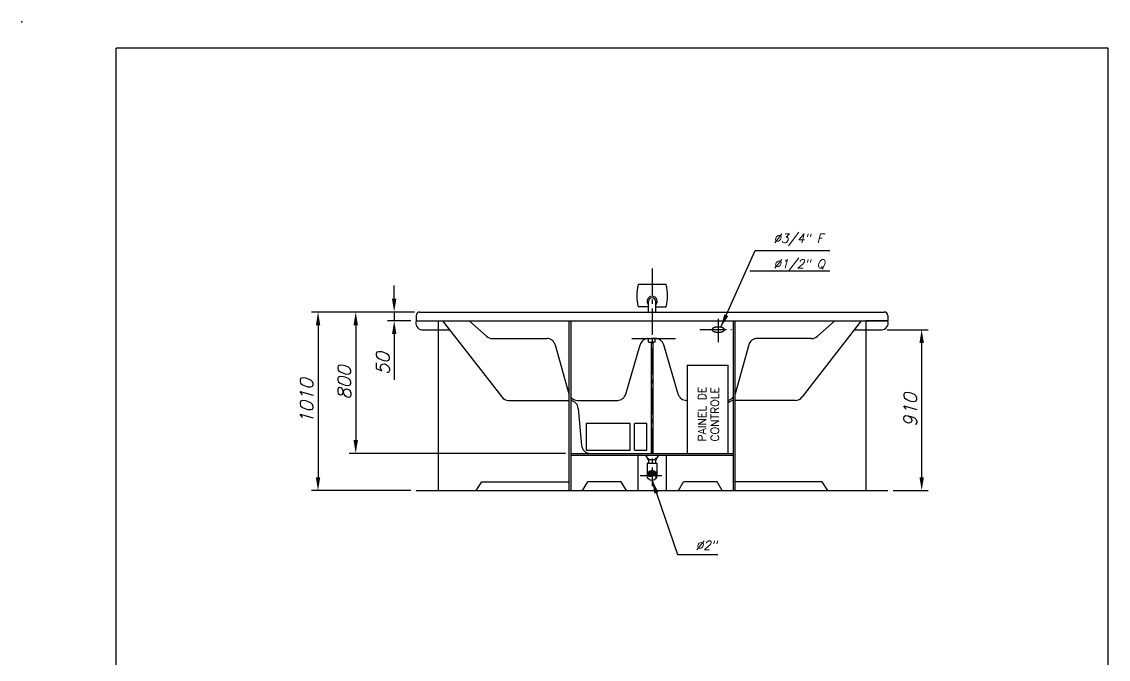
# Model space of a CAD drawing. Extents: x 15445 to 21745, y -5725 to 3185.
# Drawn here: x 15445 to 21595, y -423 to 3185 of the extents above; entities that cross this region are included whole.
import ezdxf

# ---------------------------------------------------------------- set-up
doc = ezdxf.new("R2010")
doc.units = 0
doc.header["$LTSCALE"] = 200
doc.header["$MEASUREMENT"] = 0
doc.linetypes.add('CENTER2', pattern=[1.125, 0.75, -0.125, 0.125, -0.125])
doc.linetypes.add('DASHED', pattern=[0.75, 0.5, -0.25])
doc.layers.get('0').update_dxf_attribs({"linetype": 'CONTINUOUS'})
doc.layers.get('DEFPOINTS').update_dxf_attribs({"linetype": 'CONTINUOUS'})
for name, color, linetype in [('CENTRO', 1, 'CENTER2'), ('ESTREITA', 1, 'CONTINUOUS'), ('LARGA', 7, 'CONTINUOUS'), ('RAHMEN07', 5, 'CONTINUOUS'), ('TRACEJADA', 3, 'DASHED')]:
    doc.layers.add(name, color=color, linetype=linetype)
doc.styles.add('FABIO', font='romans.shx', dxfattribs={"oblique": 15})
doc.styles.add('ROMANS', font='ROMANS.SHX', dxfattribs={"height": 45})
doc.dimstyles.new('FABIO_AGUIAR', dxfattribs={"dimscale": 20, "dimtxt": 2.5, "dimasz": 2.5, "dimexe": 1.25, "dimexo": 1, "dimgap": 0.9, "dimtad": 1, "dimtxsty": 'FABIO', "dimcen": 2.5, "dimclrt": 3, "dimazin": 3, "dimtfac": 1, "dimtmove": 0, "dimatfit": 3, "dimtolj": 1, "dimtzin": 0})

# ---------------------------------------------------------------- blocks, each defined once
blk = doc.blocks.new('*X9')
at = {"color": 0}
for p, q in [((969.8, -146.5), (1021, -146.5)), ((969.8, -147), (1021.1, -147)), ((969.8, -147.5), (1021.3, -147.5)), ((969.8, -148), (1021.5, -148)), ((969.9, -145.5), (1020.6, -145.5)), ((969.9, -146), (1020.8, -146)), ((969.9, -148.5), (1021.6, -148.5)), ((969.9, -149), (1021.8, -149)), ((970, -145), (1020.4, -145)), ((970, -149.5), (1021.9, -149.5)), ((970.1, -144.5), (1020.2, -144.5)), ((970.1, -150), (1022, -150)), ((970.2, -144), (1019.9, -144)), ((970.2, -150.5), (1022.1, -150.5)), ((970.3, -143.5), (1019.7, -143.5)), ((970.3, -151), (1022.2, -151)), ((970.5, -143), (1019.4, -143)), ((970.5, -151.5), (1022.3, -151.5)), ((970.6, -152), (1002.5, -152)), ((970.7, -142.5), (1019.1, -142.5)), ((970.8, -142), (1018.9, -142)), ((970.8, -152.5), (1000.5, -152.5)), ((971.1, -141.5), (1018.6, -141.5)), ((971.1, -153), (999.1, -153)), ((971.3, -141), (1018.2, -141)), ((971.3, -153.5), (998.1, -153.5)), ((971.5, -154), (997.3, -154)), ((971.6, -140.5), (1017.9, -140.5)), ((971.8, -140), (1017.6, -140)), ((971.8, -154.5), (996.5, -154.5)), ((972.2, -139.5), (1017.2, -139.5)), ((972.2, -155), (995.9, -155)), ((972.5, -139), (1016.8, -139)), ((972.5, -155.5), (995.3, -155.5)), ((972.9, -138.5), (1016.4, -138.5)), ((972.9, -156), (994.8, -156)), ((973.3, -138), (1016, -138)), ((973.3, -156.5), (994.3, -156.5)), ((973.8, -137.5), (1015.6, -137.5)), ((973.8, -157), (993.9, -157)), ((974.2, -137), (1015.1, -137)), ((974.3, -157.5), (993.4, -157.5)), ((974.7, -136.5), (1014.7, -136.5)), ((974.8, -158), (992.8, -158)), ((975.2, -136), (1014.2, -136)), ((975.5, -158.5), (992.2, -158.5)), ((975.7, -135.5), (1013.6, -135.5)), ((976.2, -159), (991.4, -159)), ((976.3, -135), (1013.1, -135)), ((976.9, -134.5), (1012.5, -134.5)), ((977, -159.5), (990.6, -159.5)), ((977.5, -134), (1011.8, -134)), ((978, -160), (989.6, -160)), ((978.2, -133.5), (1011.2, -133.5)), ((978.9, -133), (1010.5, -133)), ((979.3, -160.5), (988.4, -160.5)), ((979.6, -132.5), (1009.7, -132.5)), ((980.4, -132), (1008.9, -132)), ((981.1, -161), (986.5, -161)), ((981.3, -131.5), (1008, -131.5)), ((982.3, -131), (1007.1, -131)), ((983.4, -130.5), (1006, -130.5)), ((984.6, -130), (1004.8, -130)), ((986, -129.5), (1003.4, -129.5)), ((987.7, -129), (1001.7, -129)), ((990, -128.5), (999.3, -128.5)), ((1007, -152), (1022.4, -152)), ((1009.1, -152.5), (1022.4, -152.5)), ((1010.4, -153), (1022.5, -153)), ((1011.4, -153.5), (1022.6, -153.5)), ((1012.3, -154), (1022.6, -154)), ((1013, -154.5), (1022.6, -154.5)), ((1013.6, -155), (1022.7, -155)), ((1014.2, -155.5), (1022.7, -155.5)), ((1014.7, -156), (1022.7, -156)), ((1014.9, -175.5), (1014.9, -175.5)), ((1015.2, -156.5), (1022.7, -156.5)), ((1015.3, -175), (1015.3, -175)), ((1015.6, -157), (1022.7, -157)), ((1015.8, -174.5), (1015.8, -174.5)), ((1016, -157.5), (1022.6, -157.5)), ((1016.1, -174), (1016.2, -174)), ((1016.4, -158), (1022.6, -158)), ((1016.5, -173.5), (1016.6, -173.5)), ((1016.7, -158.5), (1022.6, -158.5)), ((1016.8, -173), (1017, -173)), ((1017, -159), (1022.5, -159)), ((1017.1, -172.5), (1017.4, -172.5)), ((1017.3, -159.5), (1022.5, -159.5)), ((1017.3, -172), (1017.7, -172)), ((1017.5, -160), (1022.4, -160)), ((1017.6, -171.5), (1018.1, -171.5)), ((1017.7, -160.5), (1022.3, -160.5)), ((1017.8, -171), (1018.4, -171)), ((1017.9, -161), (1022.2, -161)), ((1018, -170.5), (1018.7, -170.5)), ((1018.1, -161.5), (1022.2, -161.5)), ((1018.1, -170), (1019, -170)), ((1018.2, -162), (1022, -162)), ((1018.3, -169.5), (1019.3, -169.5)), ((1018.4, -162.5), (1021.9, -162.5)), ((1018.4, -169), (1019.5, -169)), ((1018.5, -163), (1021.8, -163)), ((1018.5, -168.5), (1019.8, -168.5)), ((1018.6, -163.5), (1021.7, -163.5)), ((1018.6, -164), (1021.5, -164)), ((1018.6, -168), (1020, -168)), ((1018.7, -164.5), (1021.4, -164.5)), ((1018.7, -165), (1021.2, -165)), ((1018.7, -166.5), (1020.7, -166.5)), ((1018.7, -167), (1020.5, -167)), ((1018.7, -167.5), (1020.3, -167.5)), ((1018.8, -165.5), (1021.1, -165.5)), ((1018.8, -166), (1020.9, -166))]:
    blk.add_line(p, q, dxfattribs=at)
blk = doc.blocks.new('*D10')
at = {"layer": 'DEFPOINTS', "color": 0}
for p in [(20313.6, 1442.5), (20538.7, 1442.5), (20347, 532.5)]:
    blk.add_point(p, dxfattribs=at)
at = {"layer": 'ESTREITA', "color": 0}
for p, q in [((20343.6, 1442.5), (20576.2, 1442.5)), ((20538.7, 607.5), (20538.7, 1367.5)), ((20377, 532.5), (20576.2, 532.5))]:
    blk.add_line(p, q, dxfattribs=at)
for points in [[(20526.2, 1367.5), (20551.2, 1367.5), (20538.7, 1442.5)], [(20526.2, 607.5), (20551.2, 607.5), (20538.7, 532.5)]]:
    blk.add_solid(points, dxfattribs=at)
at = {"layer": 'ESTREITA', "color": 3, "insert": (20474.2, 987.5), "char_height": 75, "attachment_point": 5, "rotation": 90, "style": 'FABIO'}
blk.add_mtext('\\A1;910', dxfattribs=at)
blk = doc.blocks.new('*D11')
at = {"layer": 'DEFPOINTS', "color": 0}
for p in [(17697, 1542.5), (17121.9, 532.5), (17677, 532.5)]:
    blk.add_point(p, dxfattribs=at)
at = {"layer": 'ESTREITA', "color": 0}
for p, q in [((17667, 1542.5), (17084.4, 1542.5)), ((17121.9, 1467.5), (17121.9, 607.5)), ((17647, 532.5), (17084.4, 532.5))]:
    blk.add_line(p, q, dxfattribs=at)
for points in [[(17109.4, 1467.5), (17134.4, 1467.5), (17121.9, 1542.5)], [(17109.4, 607.5), (17134.4, 607.5), (17121.9, 532.5)]]:
    blk.add_solid(points, dxfattribs=at)
at = {"layer": 'ESTREITA', "color": 3, "insert": (17057.4, 1037.5), "char_height": 75, "attachment_point": 5, "rotation": 90, "style": 'FABIO'}
blk.add_mtext('\\A1;1010', dxfattribs=at)
blk = doc.blocks.new('*D12')
at = {"layer": 'DEFPOINTS', "color": 0}
for p in [(17697, 1542.5), (17335.2, 742.5), (18552, 742.5)]:
    blk.add_point(p, dxfattribs=at)
at = {"layer": 'ESTREITA', "color": 0}
for p, q in [((17667, 1542.5), (17297.7, 1542.5)), ((17335.2, 1467.5), (17335.2, 817.5)), ((18522, 742.5), (17297.7, 742.5))]:
    blk.add_line(p, q, dxfattribs=at)
for points in [[(17322.7, 1467.5), (17347.7, 1467.5), (17335.2, 1542.5)], [(17322.7, 817.5), (17347.7, 817.5), (17335.2, 742.5)]]:
    blk.add_solid(points, dxfattribs=at)
at = {"layer": 'ESTREITA', "color": 3, "insert": (17270.7, 1142.5), "char_height": 75, "attachment_point": 5, "rotation": 90, "style": 'FABIO'}
blk.add_mtext('\\A1;800', dxfattribs=at)
blk = doc.blocks.new('*D13')
at = {"layer": 'DEFPOINTS', "color": 0}
for p in [(17697, 1542.5), (17552.9, 1492.5), (17677, 1492.5)]:
    blk.add_point(p, dxfattribs=at)
at = {"layer": 'ESTREITA', "color": 0}
for p, q in [((17552.9, 1617.5), (17552.9, 1692.5)), ((17667, 1542.5), (17515.4, 1542.5)), ((17552.9, 1542.5), (17552.9, 1492.5)), ((17647, 1492.5), (17515.4, 1492.5)), ((17552.9, 1417.5), (17552.9, 1158.2))]:
    blk.add_line(p, q, dxfattribs=at)
for points in [[(17540.4, 1617.5), (17565.4, 1617.5), (17552.9, 1542.5)], [(17540.4, 1417.5), (17565.4, 1417.5), (17552.9, 1492.5)]]:
    blk.add_solid(points, dxfattribs=at)
at = {"layer": 'ESTREITA', "color": 3, "insert": (17488.4, 1250.4), "char_height": 75, "attachment_point": 5, "rotation": 90, "style": 'FABIO'}
blk.add_mtext('\\A1;50', dxfattribs=at)

msp = doc.modelspace()

# ---------------------------------------------------------------- linework, layer by layer
at = {"layer": 'CENTRO'}
for p, q in [((19013.087, 1788.025), (19013.087, 557.662)), ((19386.969, 1503.72), (19386.969, 1372.23)), ((19283.741, 1442.866), (19463.022, 1442.866)), ((18944.805, 617.501), (19067.81, 617.501))]:
    msp.add_line(p, q, dxfattribs=at)
at = {"layer": 'ESTREITA'}
msp.add_line((20019.68, 1773.336), (19565.743, 1773.336), dxfattribs=at)
at = {"layer": 'LARGA'}
for p, q in [((19093.087, 1697.501), (18933.087, 1697.501)), ((18993.087, 1542.501), (18993.087, 1602.501)), ((19033.087, 1542.501), (19033.087, 1602.501)), ((17696.998, 1542.501), (20326.998, 1542.501)), ((18993.087, 1572.501), (18933.087, 1572.501)), ((19033.087, 1572.501), (19093.087, 1572.501)), ((19093.087, 1572.501), (19093.087, 1572.501)), ((17676.998, 1522.501), (17676.998, 1492.501)), ((17676.998, 1492.501), (17826.998, 1492.501)), ((17676.998, 1492.501), (17826.998, 1492.501)), ((17676.998, 1492.501), (17801.998, 1492.501)), ((17676.998, 1492.501), (17976.998, 1492.501)), ((17676.998, 1492.501), (17976.998, 1492.501)), ((17676.998, 1492.501), (20346.998, 1492.501)), ((20346.998, 1492.501), (20221.998, 1492.501)), ((20346.998, 1522.501), (20346.998, 1492.501))]:
    msp.add_line(p, q, dxfattribs=at)
at = {"layer": 'LARGA', "linetype": 'CONTINUOUS'}
for p, q in [((17801.998, 1492.501), (17801.998, 532.501)), ((17826.998, 1492.501), (18161.318, 1061.841)), ((17976.998, 1492.501), (18074.953, 1405.178)), ((18541.998, 1492.501), (18541.998, 532.501)), ((18551.998, 1492.501), (18551.998, 532.501)), ((19471.998, 1492.501), (19471.998, 532.501)), ((19481.998, 1492.501), (19481.998, 532.501)), ((20196.998, 1492.501), (19862.678, 1061.841)), ((20046.998, 1492.501), (19949.043, 1405.178)), ((20221.998, 1492.501), (20221.998, 532.501)), ((17708.979, 1442.501), (17865.813, 1442.501)), ((20158.183, 1442.501), (20313.576, 1442.501)), ((18108.225, 1392.501), (18416.192, 1392.501)), ((18464.351, 1355.944), (18541.642, 1079.058)), ((18864.009, 1078.502), (18945.087, 1356.5)), ((18898.035, 1392.501), (19144.568, 1392.501)), ((18993.087, 1372.501), (18993.087, 1392.501)), ((18993.087, 1372.501), (19016.998, 1372.501)), ((19030.909, 1392.501), (19006.998, 1392.501)), ((19006.998, 1372.501), (19006.998, 742.501)), ((19030.909, 1372.501), (19006.998, 1372.501)), ((19016.998, 1372.501), (19016.998, 742.501)), ((19030.909, 1372.501), (19030.909, 1392.501)), ((19159.987, 1078.502), (19078.909, 1356.5)), ((19559.645, 1355.944), (19482.354, 1079.058)), ((19915.771, 1392.501), (19607.804, 1392.501)), ((19211.998, 1242.501), (19441.998, 1242.501)), ((19211.998, 1242.501), (19211.998, 742.501)), ((19441.998, 1242.501), (19441.998, 742.501)), ((18200.814, 1042.501), (18541.998, 1042.501)), ((18589.801, 1042.501), (18816.009, 1042.501)), ((18594.459, 997.022), (18613.438, 787.98)), ((19211.998, 1042.501), (19207.987, 1042.501)), ((19823.182, 1042.501), (19481.998, 1042.501)), ((18888.774, 910.972), (18638.774, 910.972)), ((18638.774, 910.972), (18638.774, 760.972)), ((18888.774, 760.972), (18888.774, 910.972)), ((18983.774, 910.972), (18913.774, 910.972)), ((18913.774, 760.972), (18913.774, 910.972)), ((18983.774, 760.972), (18983.774, 910.972)), ((18551.998, 742.501), (19471.998, 742.501)), ((18638.774, 760.972), (18888.774, 760.972)), ((18913.774, 760.972), (18983.774, 760.972)), ((18551.998, 732.501), (19471.998, 732.501)), ((18931.998, 732.501), (18931.998, 532.501)), ((18975.162, 732.501), (18987.163, 714.166)), ((18991.998, 687.501), (18983.998, 687.501)), ((18983.998, 687.501), (18983.998, 617.501)), ((18987.163, 714.166), (18994.065, 713.026)), ((18987.163, 714.166), (18987.275, 706.664)), ((18991.998, 707.501), (18991.998, 687.501)), ((18991.998, 707.501), (19031.998, 707.501)), ((18991.998, 687.501), (19031.998, 687.501)), ((19036.834, 714.166), (19029.931, 713.026)), ((19031.998, 707.501), (19031.998, 687.501)), ((19031.998, 687.501), (19039.998, 687.501)), ((19036.834, 714.166), (19036.721, 706.664)), ((19048.834, 732.501), (19036.834, 714.166)), ((19039.998, 687.501), (19039.998, 617.501)), ((19091.998, 732.501), (19091.998, 532.501)), ((18016.343, 532.501), (18048.606, 581.333)), ((18048.606, 581.333), (18541.998, 581.333)), ((18619.49, 532.501), (18648.265, 581.333)), ((18838.592, 581.333), (18648.265, 581.333)), ((18867.366, 532.501), (18838.592, 581.333)), ((19161.926, 532.501), (19190.7, 581.333)), ((19381.027, 581.333), (19190.7, 581.333)), ((19409.801, 532.501), (19381.027, 581.333)), ((19975.39, 581.333), (19481.998, 581.333)), ((20007.653, 532.501), (19975.39, 581.333)), ((17676.998, 532.501), (20346.998, 532.501))]:
    msp.add_line(p, q, dxfattribs=at)
msp.add_circle((19011.998, 617.501), 28, dxfattribs=at)
at = {"layer": 'LARGA'}
for centre, radius, start, end in [((19188.577, 1635.001), 263.023, 166.2538025, 193.7461975), ((18837.597, 1635.001), 263.023, 346.2538025, 13.7461975), ((19013.087, 1602.501), 28.862, 313.8647864, 226.1352136), ((19013.087, 1602.501), 20, 0, 180), ((17696.998, 1522.501), 20, 90, 180), ((20326.998, 1522.501), 20, 0, 90)]:
    msp.add_arc(centre, radius, start, end, dxfattribs=at)
at = {"layer": 'LARGA', "linetype": 'CONTINUOUS'}
for centre, radius, start, end in [((17712.648, 1480.076), 37.753, 160.7846001, 264.4235197), ((20312.214, 1479.582), 37.106, 267.8973025, 20.3761008), ((18108.225, 1442.501), 50, 228.284354, 270), ((18416.192, 1342.501), 50, 15.5968255, 90), ((18993.087, 1342.501), 50, 90, 163.7407724), ((19030.909, 1342.501), 50, 16.2592276, 90), ((19607.804, 1342.501), 50, 90, 164.4031745), ((19915.771, 1442.501), 50, 270, 311.715646), ((18200.814, 1092.501), 50, 217.8220642, 270), ((18589.801, 1092.501), 50, 195.5968255, 197.046827), ((18589.801, 1092.501), 50, 220.8814432, 270), ((18816.009, 1092.501), 50, 270, 343.7407724), ((19207.987, 1092.501), 50, 196.2592276, 270), ((19434.195, 1092.501), 50, 278.9785961, 319.1185568), ((19434.195, 1092.501), 50, 342.953173, 344.4031745), ((19823.182, 1092.501), 50, 270, 322.1779358), ((18544.664, 992.501), 50, 5.1876116, 81.5650664), ((19479.332, 992.501), 50, 98.4349336, 138.3041331), ((18663.233, 792.501), 50, 185.1876116, 270), ((19001.144, 626.359), 14, 137.6863861, 316.9077929), ((19022.091, 607.796), 14, 314.5952651, 139.9989139), ((19011.998, 617.501), 28, 315.35888, 316.8858384)]:
    msp.add_arc(centre, radius, start, end, dxfattribs=at)
at = {"layer": 'LARGA'}
msp.add_point((15444.776, 3185.329), dxfattribs=at)
at = {"layer": 'RAHMEN07'}
for p, q in [((21594.776, 3035.329), (15978.776, 3035.329)), ((15978.776, -4074.671), (15978.776, 3035.329)), ((21594.776, -4074.671), (21594.776, 3035.329))]:
    msp.add_line(p, q, dxfattribs=at)
at = {"layer": 'TRACEJADA', "linetype": 'DASHED'}
msp.add_lwpolyline([(19386.969, 1457.613, 0.04308808), (19372.673, 1456.379, 0.05640525), (19362.14, 1453.294, 0.09899814), (19353.825, 1447.666, 0.19711032), (19351.856, 1442.866, 0.19711032), (19353.825, 1438.066, 0.09899814), (19362.14, 1432.438, 0.05640525), (19372.673, 1429.353, 0.04308808), (19386.969, 1428.119, 0.04308808), (19401.264, 1429.353, 0.05640525), (19411.797, 1432.438, 0.09899814), (19420.113, 1438.066, 0.19711032), (19422.081, 1442.866, 0.19711032), (19420.113, 1447.666, 0.09899814), (19411.797, 1453.294, 0.05640525), (19401.264, 1456.379, 0.04308808)], format="xyb", close=True, dxfattribs=at)

# ---------------------------------------------------------------- block references
at = {"layer": 'ESTREITA', "linetype": 'CONTINUOUS'}
msp.add_blockref('*X9', (18017.325, 773.616), dxfattribs=at)

# ---------------------------------------------------------------- texts
at = {"layer": 'ESTREITA', "linetype": 'CONTINUOUS', "style": 'ROMANS'}
for s, p in [('PAINEL DE', (19318, 809.388)), ('CONTROLE', (19390.857, 809.388))]:
    msp.add_text(s, height=45, rotation=90, dxfattribs=at).set_placement(p)
at = {"layer": 'ESTREITA', "color": 3, "char_height": 50, "attachment_point": 7, "style": 'FABIO'}
for s, insert in [('\\A1;%%C3/4" F', (19699.069, 1917.83)), ('%%C1/2" Q', (19699.069, 1773.266)), ('\\A1;%%C2"', (19259.16, 196.728))]:
    msp.add_mtext(s, dxfattribs=dict(at, insert=insert))

# ---------------------------------------------------------------- dimensions: what is measured, and where the dimension line sits
at = {"layer": 'ESTREITA'}
for base, p1, p2, picture, middle in [((17552.858, 1492.501), (17696.998, 1542.501), (17676.998, 1492.501), '*D13', (17488.358, 1250.352)), ((17121.92, 532.501), (17696.998, 1542.501), (17676.998, 532.501), '*D11', (17057.42, 1037.501)), ((20538.655, 1442.501), (20346.998, 532.501), (20313.576, 1442.501), '*D10', (20474.155, 987.501))]:
    dim = msp.add_linear_dim(base=base, p1=p1, p2=p2, angle=90, dimstyle='FABIO_AGUIAR', override={"dimscale": 30}, dxfattribs=at)
    dim.commit()
    dim.dimension.update_dxf_attribs({"geometry": picture, "text_midpoint": middle})
dim = msp.add_linear_dim(base=(17335.215, 742.501), p1=(17696.998, 1542.501), p2=(18551.998, 742.501), angle=90, dimstyle='FABIO_AGUIAR', override={"dimscale": 30}, dxfattribs=at)
dim.commit()
dim.dimension.update_dxf_attribs({"geometry": '*D12', "text_midpoint": (17335.215, 1142.501), "dimtype": 160})

# ---------------------------------------------------------------- leaders
at = {"layer": 'ESTREITA', "annotation_type": 0, "has_hookline": 1, "hookline_direction": 0}
for points, text_width in [([(19401.882, 1456.045), (19597.069, 1890.83), (19672.069, 1890.83)], 319.014), ([(19013.087, 589.522), (19157.16, 169.728), (19232.16, 169.728)], 125.69)]:
    msp.add_leader(points, dimstyle='FABIO_AGUIAR', override={"dimscale": 30}, dxfattribs=dict(at, text_width=text_width))

doc.saveas('drawing.dxf')
